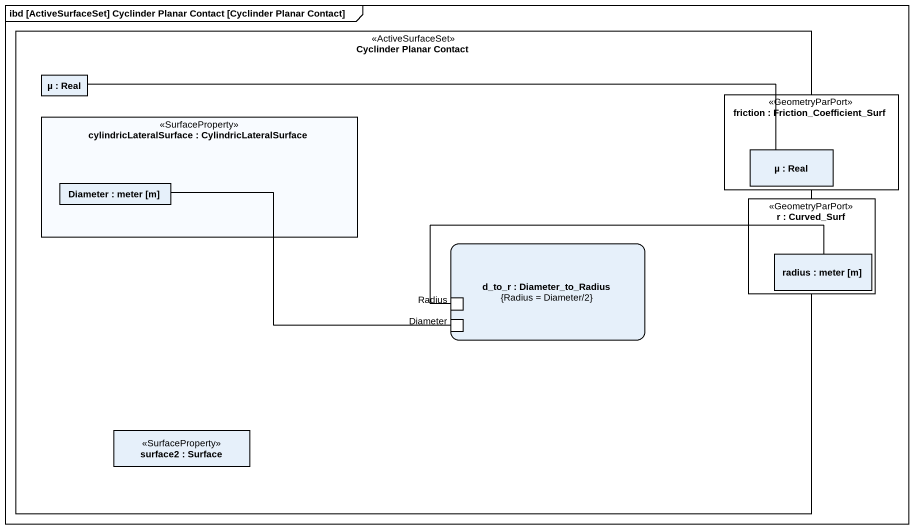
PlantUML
@startuml
mainframe ibd [ActiveSurfaceSet] Cyclinder Planar Contact [Cyclinder Planar Contact]
rectangle "Cyclinder Planar Contact" as Cyclinder_Planar_Contact <<ActiveSurfaceSet>> {
  rectangle "µ : Real" as µ
  rectangle "cylindricLateralSurface : CylindricLateralSurface" as cylindricLateralSurface <<SurfaceProperty>> {
    rectangle "Diameter : meter [m]" as Diameter
  }
  rectangle "friction : Friction_Coefficient_Surf" as friction <<GeometryParPort>> #FFFFFF {
    rectangle "µ : Real" as µ_2
  }
  rectangle "r : Curved_Surf" as r <<GeometryParPort>> #FFFFFF {
    rectangle "radius : meter [m]" as radius
  }
  rectangle "d_to_r : Diameter_to_Radius\n{Radius = Diameter/2}" as d_to_r {
    port Radius
    port "Diameter" as Diameter_2
  }
  rectangle "surface2 : Surface" as surface2 <<SurfaceProperty>>
}
µ -right- µ_2
Diameter -right- Diameter_2
radius -left- Radius
@enduml
